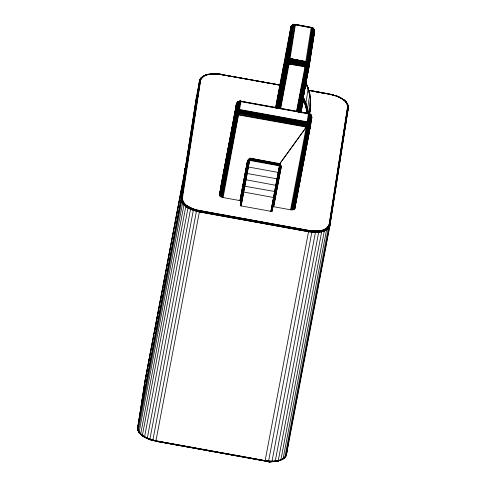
<?xml version="1.0" encoding="UTF-8"?>
<svg xmlns="http://www.w3.org/2000/svg" width="486" height="486" viewBox="0 0 486 486"><rect width="100%" height="100%" fill="white"/><g stroke="black" fill="none" stroke-linecap="round" stroke-linejoin="round"><path stroke-width="0.73" d="M196.684 209.952L193.865 209.083L193.319 210.359L149.907 439.168C149.761 439.739 153.272 441.659 152.877 440.079L196.684 209.952L308.792 230.419C315.536 231.342 326.124 232.126 329.125 224.435L347.508 107.041C348.341 106.003 344.945 99.94 346.451 102.643M305.876 82.669L303.228 97.965L303.252 95.584C302.59 97.2 303.714 106.094 305.888 103.099L308.215 88.166L305.803 83.452M309.667 113.736L311.271 115.334L309.71 124.355L306.253 127.217L279.845 163.618L270.957 211.325L241.178 205.918L240.291 205.408L248.704 160.848L250.065 158.211L279.845 163.618L280.58 164.827L281.102 167.761L273.715 206.732C270.945 206.185 273.721 211.872 270.957 211.325L279.851 163.667L306.605 126.67L308.452 122.642L309.776 114.325C310.025 113.469 307.972 113.475 309.764 113.827M312.771 28.303L313.373 28.346L314.035 29.555L308.756 63.241L307.523 65.124L304.989 66.88L288.423 63.842L286.631 63.071L285.58 62.014L290.895 27.028C291.26 25.151 296.77 22.149 291.582 25.989L286.388 60.489L287.177 62.026L289.109 63.994L305.093 66.315L305.621 66.874L297.213 111.61M307.972 113.451C308.227 107.4 303.993 101.811 303.124 96.325L303.009 97.06L303.264 95.535L303.422 100.201L301.016 112.874M280.203 85.785L280.446 83.313L275.969 107.376M277.032 105.377L278.114 98.221L276.34 107.795M312.091 230.874L268.606 461.056L268.418 461.542L265.034 461.08L155.86 441.264L199.618 210.602M310.463 115.091L310.268 114.726L310.961 114.884L311.83 117.424L310.536 125.959L309.406 127.065L307.632 127.344L238.766 114.969L237.624 110.043L238.899 101.72C238.869 100.888 241.439 100.535 240.971 101.623L223.098 197.547L239.969 200.609L240.886 201.283M280.003 86.131L280.446 83.331L280.307 85.36L280.404 84.193M296.521 111.513L304.989 66.88L306.63 61.637L311.939 27.659L295.415 24.361L289.717 60.653L280.641 108.633M223.098 197.547L220.164 196.283L219.435 194.843L235.109 112.266C235.503 110.231 237.812 109.15 239.732 109.544L307.219 121.798C311.897 122.314 310.955 128.395 306.253 127.217L308.525 113.341L240.382 101.082L238.978 109.872L238.766 114.969L235.838 113.706L235.109 112.266C236.36 108.979 234.847 103.919 238.201 101.677L240.971 101.623L308.458 113.87L310.36 114.69L311.575 116.215L310.408 125.09L308.871 126.433L306.253 127.217L290.585 209.794L273.715 206.732M272.925 206.775L280.337 167.816L279.845 163.618L280.629 165.653L280.61 167.749L273.211 206.708M309.685 114.113L310.864 114.83L309.618 123.067L308.288 125.358L306.253 127.217L307.826 122.369L309.114 113.493M241.026 205.888L249.798 158.697L279.9 164.153L280.033 168.077L275.507 191.636L244.908 186.247L243.972 185.67L240.339 205.493M191.217 208.02L186.715 205.426L185.834 206.356L142.38 435.316L147.24 438.615L190.536 209.241L191.217 208.02L193.865 209.083M280.386 84.072L280.416 83.677L280.428 85.475L280.446 83.331L275.756 107.941M275.507 191.636L271.935 211.167L280.136 167.925L279.851 163.667L280.039 165.058L271.461 211.349L274.219 197.559M278.114 98.221L277.312 102.655L278.12 98.172L278.041 100.171M305.815 103.263L303.282 97.206L303.252 95.584L303.015 97.935M314.035 29.239L312.723 27.939L313.124 28.595L307.851 62.281L306.879 64.444L304.989 66.88L307.887 66.807L309.266 65.616L314.539 31.936L314.217 29.506L313.033 28.631M303.252 95.584L303.246 100.177L300.986 112.102M280.13 85.7L280.446 83.331L280.373 84.023M241.178 205.918L250.065 158.211L279.912 164.098L280.222 167.864L272.026 211.009M336.731 96.404L336.67 95.857L342.436 99.205M185.324 168.879L184.99 169.814L185.676 165.787L183.204 180.349M277.433 102.522L277.64 101.039M279.954 86.052L280.136 84.807M311.824 28.006L312.528 27.732L307.267 61.91L304.989 66.88L307.924 66.375L309.321 65.009L314.594 31.329L314.211 30.32M273.539 206.708L280.896 167.943C280.173 161.042 280.446 174.65 278.235 172.433L247.653 166.856L248.704 160.848L247.89 160.271L240.272 200.688L247.556 160.988L239.969 200.609L247.325 161.844L248.285 159.712L248.868 160.295L280.13 165.957L271.613 211.325L280.082 165.513L249.458 159.779L250.029 158.242L247.702 161.042L240.412 200.742L248.115 160.392L248.935 159.086L250.029 158.242L249.518 159.201L240.874 205.839M273.369 206.702L281.163 166.807L280.136 167.269L280.003 168.284L281.102 167.761L280.416 167.968L273.059 206.732M240.74 205.785L249.312 159.748L249.081 159.226L248.37 159.773L247.969 161.17L247.89 162.045L248.267 160.368L250.029 158.242L248.753 160.137L248.091 162.196L240.649 200.882L247.945 162.075C247.757 161.583 249.373 157.652 249.713 159.244L279.541 165.24M138.796 431.355C137.356 430.79 137.726 428.476 137.666 427.255L181.078 198.446L199.503 80.913C202.291 78.131 204.57 74.394 207.079 74.947M137.653 428.998L181.078 200.044C182.681 196.842 184.024 205.791 186.715 205.426M185.47 167.075L184.99 169.814L196.526 96.538L199.503 80.913M299.856 111.95L308.312 65.659L307.583 64.304L306.192 63.423L289.826 60.027L286.989 60.61L285.823 62.384L277.026 108.445M300.208 111.719L308.695 66.442C309.035 64.626 307.456 62.998 305.737 62.73L289.267 59.389L287.384 59.778L286.017 60.95L276.807 108.099M276.467 107.649L285.446 61.297C285.847 59.256 288.149 58.18 290.069 58.575L305.894 61.807C307.796 62.105 309.546 63.909 309.169 65.92L300.372 112.169L308.975 66.193C309.339 64.261 307.656 62.524 305.822 62.238L290.008 58.97C288.119 58.581 285.847 59.644 285.452 61.649L276.698 107.752M313.27 38.631L314.46 30.642M310.59 125.352L294.868 208.537L293.738 209.642L290.585 209.794M311.447 116.421L311.641 117.314L311.386 115.887M310.366 125.473L311.824 117.077M285.871 455.418L285.501 456.512L286.54 454.282L329.951 225.474L329.125 224.435M346.797 116.19L348.347 107.928L347.508 107.041M328.579 226.014L329.38 227.138L285.756 456.342M138.206 430.924L181.57 201.684L182.7 200.846M277.968 99.217L277.877 100.189L278.028 99.363M307.638 113.645L307.012 109.295L305.427 103.591L303.167 98.561L303.149 96.356L303.416 97.789L303.191 97.522C305.506 102.601 307.365 107.935 307.875 113.524M346.876 103.615L347.672 104.478L345.868 101.872M278.818 172.524L280.082 165.513L279.9 164.153M247.702 161.042L248.085 161.243L248 162.117L249.549 158.728L248.285 159.712L249.081 159.226M141.226 434.484L140.636 434.284L139.124 432.145L182.536 203.336L183.623 202.413M185.664 167.561L185.664 165.945L185.664 167.561L185.913 167.178L185.573 166.461L144.834 381.474L137.793 427.85M277.688 101.033L277.463 102.503L277.943 99.193L277.804 100.171M307.195 113.748L306.575 109.435L305.001 103.779L303.422 100.201L302.523 100.292L303.112 97.947M280.24 84.278L280.246 85.275L280.355 83.78L279.93 85.967L280.446 83.331L278.156 99.885L278.065 98.688M346.014 102.2C340.328 96.562 348.681 103.512 343.001 99.624M185.676 165.787L185.518 167.372L185.731 166.242M248.243 162.518L248.613 159.985L249.579 158.77L248.358 160.447L240.74 200.955L248.164 162.275L250.029 158.242M277.658 101.361L276.558 107.594M310.044 108.907L309.667 113.7M310.311 107.534L310.299 99.43M310.311 100.159L310.645 105.444L309.394 114.119M310.013 111.47L310.645 105.444M185.579 167.47L196.526 96.538M248.085 161.243L240.862 201.119L248.528 160.605L248.796 160.064L247.878 166.911L249.154 159.9L249.828 158.636L279.979 164.578L271.297 211.355L274.074 197.583L274.639 197.249M277.433 102.017L277.585 101.38L277.415 102.06M303.027 97.079L303.13 96.337M303.009 98.026L305.427 103.591C304.971 103.287 303.173 96.106 302.523 99.618L302.735 98.603L302.766 100.201L302.978 98.561L303.076 100.171L303.076 97.941M303.215 97.285L304.303 90.457M185.427 168.344L184.99 169.814L185.318 168.18M307.352 113.724C307.966 111.561 302.201 94.193 302.632 100.238L302.9 98.567L300.816 112.096M303.167 96.696L303.786 92.881M330.037 94.57L330.14 94.077L308.598 90.183L333.511 94.977L308.574 90.299M137.714 427.71L144.95 381.109L179.516 199.661M137.909 427.115L138.255 424.898M138.486 423.421L138.717 421.945M138.947 420.469L140.685 409.388M140.916 407.912L141.147 406.436M141.377 404.96L143.109 393.885M143.34 392.402L143.57 390.926M143.807 389.45L144.998 381.571M138.012 427.243L138.243 425.766M139.051 420.597L139.282 419.12M140.436 411.733L140.667 410.257M141.481 405.087L141.712 403.611M141.942 402.135L142.173 400.658M143.905 389.578L144.135 388.101M144.366 386.625L144.603 385.149M186.156 164.153L187.323 156.705M187.553 155.216L187.79 153.728M188.021 152.239L189.771 141.068M190.002 139.579L190.239 138.091M190.469 136.602L190.706 135.108M190.937 133.62L192.219 125.431M192.45 123.942L192.687 122.454M192.918 120.965L193.155 119.477M193.385 117.983L193.616 116.494M193.853 115.006L194.667 109.793M194.904 108.305L196.065 100.857M196.301 99.369L196.532 97.88M187.657 155.344L187.894 153.855M188.125 152.367L188.355 150.879M189.054 146.407L189.291 144.919M189.522 143.431L189.759 141.942M190.573 136.73L190.804 135.242M191.041 133.747L191.271 132.259M191.508 130.77L191.739 129.282M191.97 127.794L192.207 126.305M193.489 118.11L193.72 116.622M193.957 115.133L194.187 113.645M194.418 112.157L194.655 110.668M196.405 99.496L196.636 98.008M199.673 80.652L181.193 198.167C181.691 206.872 192.316 210.007 199.436 211.635L308.61 231.451C315.687 232.417 326.805 233.244 329.951 225.17L348.286 107.625M182.238 199.284L200.615 80.378M219.435 194.843L236.348 104.338L237.775 102.042L238.553 102.036M237.605 102.789L236.518 103.755L235.285 112.041L236.396 113.663L238.766 114.969L238.292 109.903L239.574 101.58L239.726 101.112L240.078 101.307M237.435 102.467L236.81 103.208L235.57 111.507L236.585 113.311L238.766 114.969L237.308 111.883L237.022 109.885L238.353 101.665L239.944 101.124M279.614 89.546L278.077 99.284M279.851 88.057L280.082 86.575M278.46 98.239L278.691 96.75M279.505 91.55L279.742 90.062M279.972 88.58L280.203 87.091M291.983 26.056L291.005 26.7L290.719 27.611L291.807 25.74L291.187 26.481L285.908 60.161L286.533 61.868L289.109 63.994L289.37 58.502L294.899 24.555M303.525 97.607L303.24 96.538L304.169 90.596M303.355 97.042L304.752 88.124M304.983 86.642L305.214 85.153M313.112 28.279L314.527 30.715L309.254 64.401L307.875 65.944L304.989 66.88L311.228 27.489M309.339 93.61L309.813 93.986L307.486 108.846L306.879 109.35L306.417 109.459L304.85 103.816M308.555 113.195L310.414 99.478M309.436 113.852L310.694 105.517M294.868 208.537L295.543 204.211M295.767 202.771L296.108 200.609M286.06 454.878L286.789 451.731M287.232 449.392L286.327 454.689M287.463 447.916L287.694 446.44M286.497 454.428L288.155 443.943M329.951 225.474L348.347 107.928M248.188 161.328L240.649 200.882M308.792 230.419L265.137 460.582C264.244 462.198 271.777 461.487 272.02 461.22L315.432 232.411L315.329 231.026M248.917 160.374L240.613 205.718M302.578 99.515L302.711 98.628M247.574 166.832L248.358 162.014L246.463 173.374L278.041 179.006L274.608 197.328M302.997 97.048L303.124 96.319M277.676 101.884L276.382 107.722M279.213 172.554L280.076 167.773L277.925 179.067M280.136 167.269L279.116 172.56L280.155 166.801L276.662 185.464L245.12 179.607L244.002 185.804M248.954 160.301L243.225 191.958L274.025 197.589L271.297 211.355M280.355 108.566L288.49 63.854L279.699 108.396L288.502 63.642L289.225 63.368L305.202 65.719L306.071 66.272L306.229 67.007L297.462 111.622M245.151 179.662L246.323 173.302M244.774 179.777L245.047 178.301M245.321 176.825L245.594 175.349L245.309 176.795M277.324 107.88L285.823 62.384M277.682 108.208L286.533 61.868L287.645 60.914L289.182 60.598L305.645 63.277M274.292 197.547L271.741 211.289L274.493 197.456M280.167 166.467L279.037 172.548L280.13 165.957C279.997 172.785 280.908 164.14 279.851 163.667L280.823 165.58L280.58 164.827M249.312 159.748L249.209 160.331L249.154 159.9L248.814 160.216M276.832 107.521L285.452 61.649M276.917 108.281L285.58 62.014M273.721 197.583L271.127 211.349L273.873 197.595M197.237 94.138L197.516 92.662M197.796 91.186L198.495 87.504M198.774 86.028L199.473 82.341M199.752 80.864C199.837 79.601 200.621 77.061 202.261 77.365M145.32 380.028L147.44 368.85M148.71 362.149L153.801 335.322M154.08 333.833L156.2 322.655M156.486 321.167L159.596 304.777M159.876 303.282L162.986 286.892M163.272 285.404L164.967 276.461M165.252 274.973L168.363 258.582M168.642 257.088L170.762 245.916M171.048 244.422L171.752 240.698M172.038 239.209L173.733 230.267M174.012 228.778L179.528 199.722M182.918 181.837L179.808 198.227L182.912 181.813M236.463 104.01L220.68 186.916M221.592 183.307L223.281 174.383M223.566 172.895L224.271 169.171M224.55 167.682L226.67 156.528M226.95 155.04L229.635 140.904M230.34 137.186L232.035 128.255M232.314 126.767L234.434 115.607M234.714 114.119L235.424 110.401M235.704 108.913L236.858 103.154M219.441 195.196L235.115 112.618C235.503 110.614 237.775 109.557 239.665 109.939L307.158 122.193C309.053 122.484 310.797 124.288 310.42 126.293L294.753 208.871M219.569 195.566L235.242 112.989C235.613 111.075 237.782 110.061 239.586 110.431L307.073 122.679C308.883 122.964 310.548 124.683 310.19 126.591L294.522 209.168M219.812 195.931L235.485 113.353C235.825 111.592 237.824 110.656 239.489 110.996L306.976 123.25L309.406 124.793L309.849 126.852L294.182 209.43M220.164 196.283L235.838 113.706L236.87 112.145L239.379 111.622L306.866 123.875L309.017 125.242L309.406 127.065L293.738 209.642M220.62 196.617L236.287 114.04L237.52 112.509L239.258 112.29L306.745 124.544L308.555 125.686L308.877 127.217L293.21 209.794M221.154 196.921L236.822 114.344L237.782 113.153L239.136 112.983L306.623 125.23L308.027 126.123L308.282 127.314L292.615 209.891M221.756 197.176L237.429 114.599L237.885 113.9L239.009 113.669L306.496 125.923L307.316 126.354L307.632 127.344L291.965 209.922M222.412 197.389L238.316 114.459L306.374 126.591L306.952 127.314L291.284 209.891M240.127 200.639L247.325 161.844M240.412 200.742L247.969 161.17M240.266 205.323L242.879 191.484L243.225 191.958M240.406 205.572L248.48 161.522L248.212 162.354L247.477 161.881M240.503 205.651L248.668 160.945L248.006 160.331L247.556 160.988M275.477 107.959L290.835 27.277M279.918 85.749L281.613 76.824M281.892 75.336L284.012 64.176M284.292 62.688L284.996 58.97M285.282 57.482L286.971 48.551M287.256 47.063L289.37 35.903M289.656 34.421L290.361 30.697M290.646 29.209L291.229 26.426M276.042 107.455L279.377 89.874M279.657 88.409L279.93 86.945M276.133 107.534L279.468 89.953M279.748 88.488L280.027 87.024M276.242 107.606L279.578 90.025M276.315 107.856L279.152 93.02M276.394 107.71L278.733 96.003M276.631 107.922L285.446 61.297M278.369 107.831L286.843 63.192L277.986 108.414M278.873 108.086L287.348 63.447L278.6 107.947M279.426 108.311L287.9 63.672L279.128 108.19M280.021 108.493L288.49 63.854M297.894 111.64L306.362 67.001L297.523 111.622M298.404 112.351L307.006 66.971L298.191 111.628M298.999 112.254L307.602 66.874L298.671 112.309M313.701 34.937L313.986 33.449M312.698 41.255L312.984 39.767M313.689 36.043L314.533 31.584M312.705 41.608L312.99 40.119M299.522 112.102L308.13 66.716L299.315 111.78M300.117 112.357L308.975 66.193M300.257 112.217L302.383 101.039M300.5 112.126L309.266 65.616C309.649 63.587 307.875 61.758 305.949 61.455L290.069 58.575L305.888 61.856L290.008 58.97M300.652 112.102L302.912 100.177L302.827 98.573L302.523 100.292M309.321 114.04L309.594 112.594M309.467 114.289L309.989 111.306M311.222 119.544L311.502 118.055M296.247 199.868L296.952 195.791M297.663 192.426L297.936 190.585M298.228 189.449L299.352 183.143M299.637 182.013L300.336 177.937M301.047 174.571L301.326 172.73M301.612 171.594L302.322 167.877M303.027 164.159L303.726 160.082M304.011 158.952L304.722 155.228M305.001 153.74L305.7 149.67M306.411 146.304L306.696 144.816M306.976 143.327L308.1 137.022M308.391 135.886L309.09 131.815M309.375 130.679L310.08 126.961M346.239 119.143L346.518 117.667M282.117 459.209L283.101 458.754L326.519 229.945L325.863 228.681M284.808 457.065L284.061 458.037L284.814 457.454L328.226 228.645L327.485 227.442M185.573 166.68L185.682 166.097M185.148 168.958L185.306 168.126M183.198 180.324L185.336 169.031M145.32 380.028L147.446 368.874M148.728 362.185L149.864 356.238M150.15 354.75L150.429 353.261M151.14 349.543L152.847 340.625M153.558 336.907L153.843 335.419M154.548 331.701L155.259 327.983M155.544 326.495L156.255 322.777M156.966 319.059L157.677 315.341M157.962 313.859L158.673 310.141M159.378 306.423L159.663 304.935M160.374 301.217L161.085 297.499M161.37 296.01L161.656 294.528M162.792 288.575L163.071 287.092M163.782 283.374L164.068 281.886M164.778 278.168L165.064 276.68M166.2 270.732L166.479 269.244M177.42 211.993L177.706 210.511M247.945 162.075L240.54 200.809L247.945 160.173L248.37 159.773M240.813 201.04L248.401 161.583L248.753 160.137L249.713 159.244M277.482 108.038L286.175 62.737M279.116 172.56L280.209 167.081M299.613 112.072L308.324 66.643M300.02 111.859L308.695 66.442M277.889 108.36L286.928 62.342L287.864 61.54L289.152 61.272L305.542 63.866L307.523 65.124L307.887 66.807L299.127 112.23M278.514 107.91L287.396 62.803L289.127 61.977L305.433 64.48L306.842 65.221L307.383 66.922L298.568 112.333M279.067 108.171L287.925 63.241L289.346 62.7L305.317 65.1L306.405 65.677L306.824 66.989L298.106 111.634M220.887 74.613C221.373 73.574 217.485 73.283 217.424 74.139M271.461 211.349L274.165 197.577M265.064 460.947L155.86 441.264M330.109 94.211L336.762 96.028M280.246 85.275L280.355 83.878L280.076 85.609M280.726 167.937L280.774 165.598L280.234 164.238M213.98 74.121L214.308 73.659L210.766 74.139M277.36 102.582L277.591 101.908M323.767 229.678L324.314 230.996L280.896 459.805L277.725 461.062L278.259 460.582L321.671 231.773L321.258 230.419M280.471 85.512L280.361 84.619L280.701 85.171M279.991 165.313C280.653 165.046 280.197 163.733 279.802 164.699M203.883 76.132L202.899 76.588L204.551 75.798M201.186 77.888L201.392 77.505M181.078 198.446L182.232 197.766M185.767 167.646L185.913 167.178M238.693 101.386L237.697 102.297L236.439 110.608L237.156 112.728L238.766 114.969L236.84 112.995L235.959 111.021L237.502 102.181M293.933 25.065L292.578 24.95L292.068 25.57L286.795 59.249L287.493 61.758L289.109 63.994L288.672 58.533L293.945 24.853L294.097 24.385L294.449 24.579M145.065 382.196L145.162 380.927M199.46 81.059L200.244 78.999L201.161 78.793M200.36 78.902L181.418 197.936C181.904 206.568 192.444 209.679 199.503 211.289L308.677 231.105C315.693 232.065 326.707 232.885 329.824 224.878L348.207 107.485L348.176 105.735L347.478 105.353M200.499 78.829L181.557 197.851C182.043 206.429 192.517 209.521 199.527 211.124L308.707 230.941C315.675 231.889 326.622 232.703 329.727 224.751L348.073 105.614M196.508 96.696L197.091 94.873M196.715 96.295L197.097 95.183M196.763 96.441L197.14 95.341M241.038 101.088L237.788 101.993M308.507 113.402L309.163 113.566M329.903 225.018C326.768 233.061 315.693 232.241 308.646 231.281L199.467 211.459C192.377 209.843 181.788 206.714 181.29 198.045M329.964 225.322C327.005 233.584 315.651 232.745 308.549 231.773L199.375 211.957C192.237 210.329 181.363 207.127 181.12 198.3M285.64 456.439L286.199 454.793M286.54 454.282L285.926 456.093L284.608 457.836M278.168 460.843C277.621 460.935 259.409 463.814 275.27 461.056L318.682 232.247L318.421 230.868M205.201 75.263C210.347 74.401 205.851 74.176 209.272 74.376M248.856 160.143L249.215 159.378M277.925 461.062L280.859 459.95M279.881 165.902L280.082 165.513M236.518 103.755L237.125 102.643M290.895 27.028L291.503 25.916M145.174 380.775L144.84 381.777M144.95 381.419L145.174 381.085M311.939 27.659L295.391 24.604L292.87 24.743L287.366 58.915L287.645 60.914L289.109 63.994L286.74 62.694L285.622 60.707M200.032 79.394L201.635 77.347M201.781 77.31L200.098 80.403L181.715 197.796C182.201 206.307 192.596 209.375 199.558 210.967L308.732 230.783C315.651 231.725 326.519 232.533 329.599 224.635L347.982 107.248L347.332 103.731M201.939 77.298L200.268 80.366L181.886 197.759C182.365 206.204 192.675 209.247 199.582 210.821L308.756 230.643C315.621 231.579 326.404 232.381 329.453 224.544L347.836 107.157L347.192 103.67M329.399 226.986C324.66 233.201 315.517 232.581 308.58 231.622L199.406 211.799C192.413 210.231 183.483 207.504 181.126 199.892M284.219 458.025L285.343 456.561M284.365 457.988L285.968 455.947M280.282 168.01L280.61 166.88L280.209 165.003M291.187 26.481L293.271 24.993L295.342 24.895L311.903 27.951L313.622 29.045L314.527 30.715M292.208 25.643L293.617 24.452M292.675 25.624L292.93 25.308L292.153 25.315M236.81 103.208L238.899 101.72M237.83 102.37L238.942 101.416M210.869 73.921L214.253 73.635M280.562 167.943L280.483 164.863M303.149 98.044L305.658 103.433M149.876 439.544L147.106 438.433M291.679 25.679L292.578 24.95M237.308 102.406L238.201 101.677M201.301 77.614L203.446 76.047M201.757 77.456L203.591 76.047M203.737 76.071L200.991 78.762L200.445 80.36L182.062 197.747C182.536 206.119 192.754 209.138 199.6 210.699L308.774 230.522C315.584 231.445 326.27 232.241 329.295 224.477L347.678 107.084L347.04 103.627M280.088 168.126C281.06 164.28 279.669 161.808 280.61 167.749C279.869 167.883 280.878 163.594 281.023 166.813L280.392 164.906M282.263 459.264L283.903 458.019M282.409 459.294L284.814 457.454M282.554 459.294L284.699 457.727M188.817 206.793L188.003 207.947L144.591 436.756L145.077 437.321M311.878 27.398L312.528 27.732M203.002 76.314L205.596 75.014M202.935 76.442L205.851 75.063M281.594 459.458L280.021 460.212L280.519 460.303M283.101 458.754C277.634 461.7 271.109 461.542 265.137 460.582L155.963 440.766C149.761 439.502 143.236 437.218 139.124 432.145M280.149 460.272L283.065 458.893M280.404 460.321L282.913 459.124M239.088 101.246L239.641 101.398M217.552 73.805L214.095 73.763M292.87 24.743L294.322 24.397M238.492 101.471L239.246 101.179M205.371 75.087L208.172 74.261M205.28 75.166L208.379 74.315M205.141 75.391L207.121 74.808M277.621 461.02L280.799 460.072M277.725 461.062L280.72 460.175M342.448 98.925L341.901 98.609L344.708 100.724M184.972 203.956L183.957 204.958L140.636 434.284M339.763 97.315L339.356 97.182L342.423 98.81M142.374 435.596L142.975 435.954L139.111 432.297M207.978 74.322L211.319 73.939L207.832 74.492M207.899 74.394L211.246 73.86M278.223 460.722L271.99 461.36L265.113 460.728L155.933 440.905L147.1 438.196L142.362 435.462M274.754 461.475L278.022 461.02M294.097 24.385L294.856 24.367M210.936 73.848L214.362 73.708M210.809 74.018L217.455 74.018M211.416 74.109L216.738 74.103M239.726 101.112L240.479 101.094M275.191 461.323L268.545 461.323L265.089 460.85L155.909 441.033L147.094 438.323M271.638 461.633L275.064 461.487M248.796 160.064L248.455 159.839L248.322 160.538M139.877 432.941L139.233 432.686M214.15 73.69L217.631 73.86M271.85 461.645L268.418 461.542M294.753 24.355L311.927 27.471M240.327 101.258L308.507 113.578L310.657 114.769M217.521 73.848L280.373 85.105M217.485 73.921L280.379 85.056M219.532 74.303L223.882 75.026M268.479 461.487L152.829 440.523M289.826 60.027L305.737 62.73M289.923 59.462L305.822 62.238M220.936 74.388L280.361 85.178M225.37 75.3L237.253 77.456M238.735 77.724L245.424 78.939M246.906 79.206L248.395 79.479M252.106 80.154L253.595 80.421M255.077 80.694L258.789 81.369M260.277 81.636L272.16 83.792M273.642 84.06L275.131 84.333M276.613 84.6L280.331 85.275M308.549 90.396L312.261 91.07M313.749 91.344L325.632 93.5M327.121 93.768L328.603 94.041M222.375 74.88L223.858 75.154M227.576 75.828L229.058 76.095M235.74 77.31L237.229 77.578M240.941 78.252L242.429 78.519M262.483 82.164L263.965 82.432M267.677 83.106L269.165 83.373M315.955 91.866L317.437 92.14M321.155 92.814L322.637 93.081M324.126 93.355L325.608 93.622M249.871 159.274L279.644 164.669M289.225 63.368L305.093 66.315M289.346 62.7L305.202 65.719M289.474 62.014L305.317 65.1M289.601 61.321L305.433 64.48M289.717 60.653L305.542 63.866M152.829 440.45L155.891 441.13M330.091 94.308L336.112 95.924M330.067 94.43L332.801 95.049M149.913 439.678L152.877 440.583M333.487 95.207L336.099 96.046M137.672 429.15L138.328 429.782M147.137 438.518L150.059 439.672M336.555 95.888L339.726 97.23M336.762 96.131L339.775 97.425M336.755 96.258L341.379 98.458M247.514 166.813L248.279 161.413M311.666 27.599L312.565 27.933M309.029 113.536L310.372 114.386L309.114 122.618L307.966 125.072L306.253 127.217L308.75 126.05L310.22 124.501L311.575 116.215L310.888 115.2M293.611 24.822L293.319 24.689L287.998 58.672L289.109 63.994M144.597 437.145L147.392 438.603M144.694 437.309L147.307 438.621M313.652 29.105L314.339 30.12L309.06 63.8L307.741 65.525L304.989 66.88L307.237 64.766L308.349 62.724L313.622 29.045L312.935 27.957M339.538 97.115L342.375 98.713M312.431 27.641L313.075 28.079M312.279 27.653L313.136 28.291M312.079 27.781L312.449 28.012M142.398 435.717L144.962 437.357M142.453 435.814L144.864 437.37M342.126 98.573L344.665 100.462M342.016 98.579L344.695 100.59M140.539 434.053L142.848 435.978M140.576 434.18L142.726 435.978M310.311 114.174L309.959 114.034L310.864 114.83M310.961 114.884L311.569 115.887M344.525 100.274L346.348 102.115M344.307 100.183L346.451 102.358M344.179 100.171L346.469 102.497M139.124 432.437L140.825 434.441M310.603 114.441L311.271 115.334M185.889 166.564L185.67 165.86L185.464 167.148M314.163 30.849L314.406 31.213M346.147 101.945L347.666 104.18M346.014 101.896L347.684 104.326M138.158 430.493L139.573 432.911M138.139 430.645L139.439 432.862M138.158 430.79L139.324 432.783M348.176 105.735L348.304 106.306L347.454 103.816M313.725 28.789L314.333 29.792M305.427 103.591L303.294 98.798L305.293 103.664L306.879 109.35L307.498 113.688M305.293 103.664L303.331 99.247L305.001 103.779M305.931 83.033L308.075 87.99L309.813 93.986M303.234 98.057L305.548 103.518L307.14 109.229L307.766 113.584M305.809 82.48L308.215 88.239M305.992 83.44L307.881 87.93L309.467 93.634M303.55 97.528L305.864 103.184L307.413 109.004M280.762 85.366L280.398 84.169M278.028 99.685L278.302 100.487M303.228 97.965L305.548 103.518M306.04 83.756L307.76 87.923M311.629 116.166L311.775 118.031L311.769 117.679M307.881 87.93L305.943 83.1L307.984 87.954L310.098 97.297M280.774 165.598L280.963 166.115M347.624 104.047L348.298 106.009M313.986 29.275L314.15 29.792M311.453 115.607L311.763 116.81M138.164 429.727L138.638 431.313M138.018 429.648L138.498 431.246M137.666 428.852L138.376 431.161M307.954 88.634L308.549 90.767M305.888 103.099L307.486 108.846L308.112 113.22M278.089 99.97L278.217 100.578M280.629 165.653L280.938 167.743M280.44 84.953L280.544 85.566M309.74 93.774L310.651 99.824M309.667 93.719L310.505 99.533L310.572 105.371M309.782 95.809L309.989 97.255M307.462 108.925L308.039 113.378M306.417 109.459L307.037 113.767M314.393 30.071L314.594 31.329M313.798 29.561L313.853 30.029M303.24 96.538L303.209 96.028L303.215 96.617M348.255 105.863L348.334 108.08M310.578 99.6L310.718 105.675M280.379 84.862L280.386 85.439M277.98 99.229L277.98 100.213M137.666 427.255L137.714 429.296M148.43 363.637L147.72 367.361L148.443 363.674M305.682 66.971L296.837 111.555L305.615 66.965M185.385 168.29L185.172 169.055L185.385 168.29"/></g></svg>
